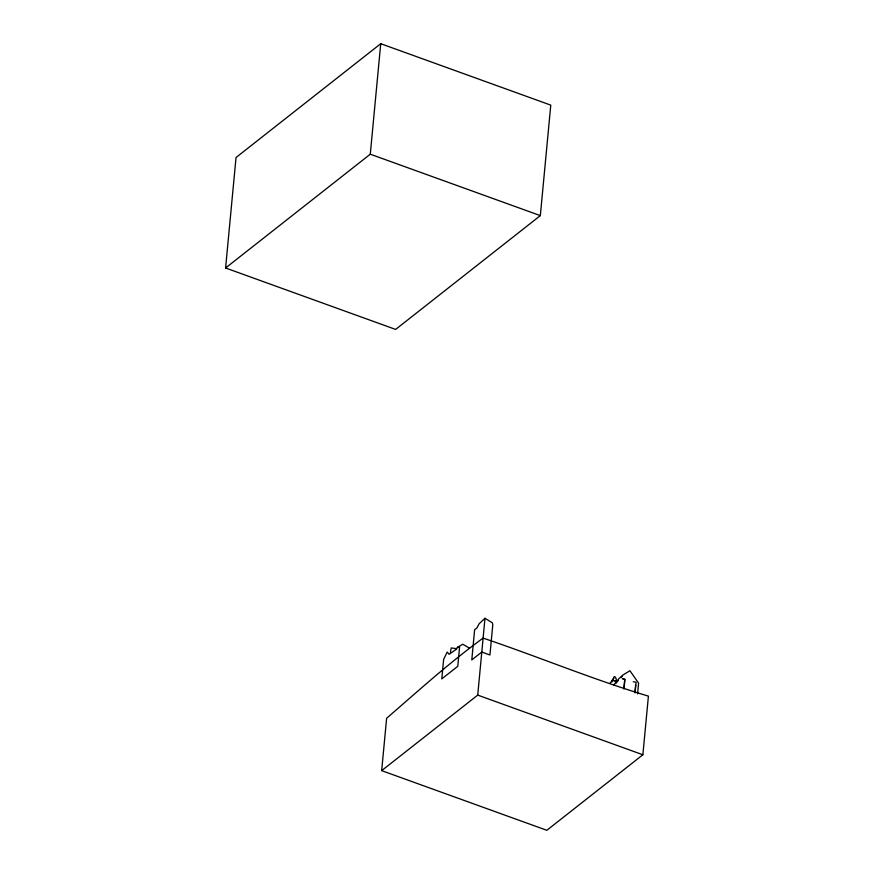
<?xml version="1.0" encoding="UTF-8"?>
<svg xmlns="http://www.w3.org/2000/svg" width="874" height="874" viewBox="0 0 874 874"><rect width="100%" height="100%" fill="white"/><g stroke="black" fill="none" stroke-linecap="round" stroke-linejoin="round"><path stroke-width="1.31" d="M225.59 267.99L236.035 157.506L380.736 43.7L550.773 105.131L540.329 215.616L395.627 329.422L225.59 267.99L370.281 154.195L380.736 43.7M381.676 770.639L386.625 718.264C418.242 690.919 449.28 662.711 483.114 638.086L484.13 638.446C539.094 657.019 592.78 679.469 648.41 696.141L642.871 754.765L546.829 830.3L381.676 770.639L477.728 695.103L484.983 618.279L492.357 622.801L492.794 624.768L489.932 654.997L481.793 652.059L471.785 659.925L474.637 629.695L476.953 627.882L479.105 623.774L484.983 618.279M450.394 652.299L451.224 647.94L456.414 648.65M611.964 681.993C610.981 680.868 614.946 676.76 613.395 678.869C614.051 673.45 616.935 678.967 616.378 681.327L613.187 680.485M623.839 688.898L624.724 679.513L622.31 678.574L624.932 679.262L624.036 688.646M635.005 691.837L635.638 685.129M635.07 692.929L636.086 682.201L633.268 681.753M637.583 693.89L638.599 683.162L629.936 670.729L622.43 675.329L620.759 677.372M457.364 647.426L456.687 648.978L449.149 654.309L447.182 652.07L443.631 659.378L441.785 678.88L457.768 666.316L459.604 646.815L457.364 647.426L462.783 644.236L469.229 647.995M610.052 683.086L612.63 680.158L617.557 681.458M613.614 685.183L619.393 678.104L622.343 676.301M615.733 683.512L618.246 680.442M370.281 154.195L540.329 215.616M477.728 695.103L642.871 754.765"/></g></svg>
